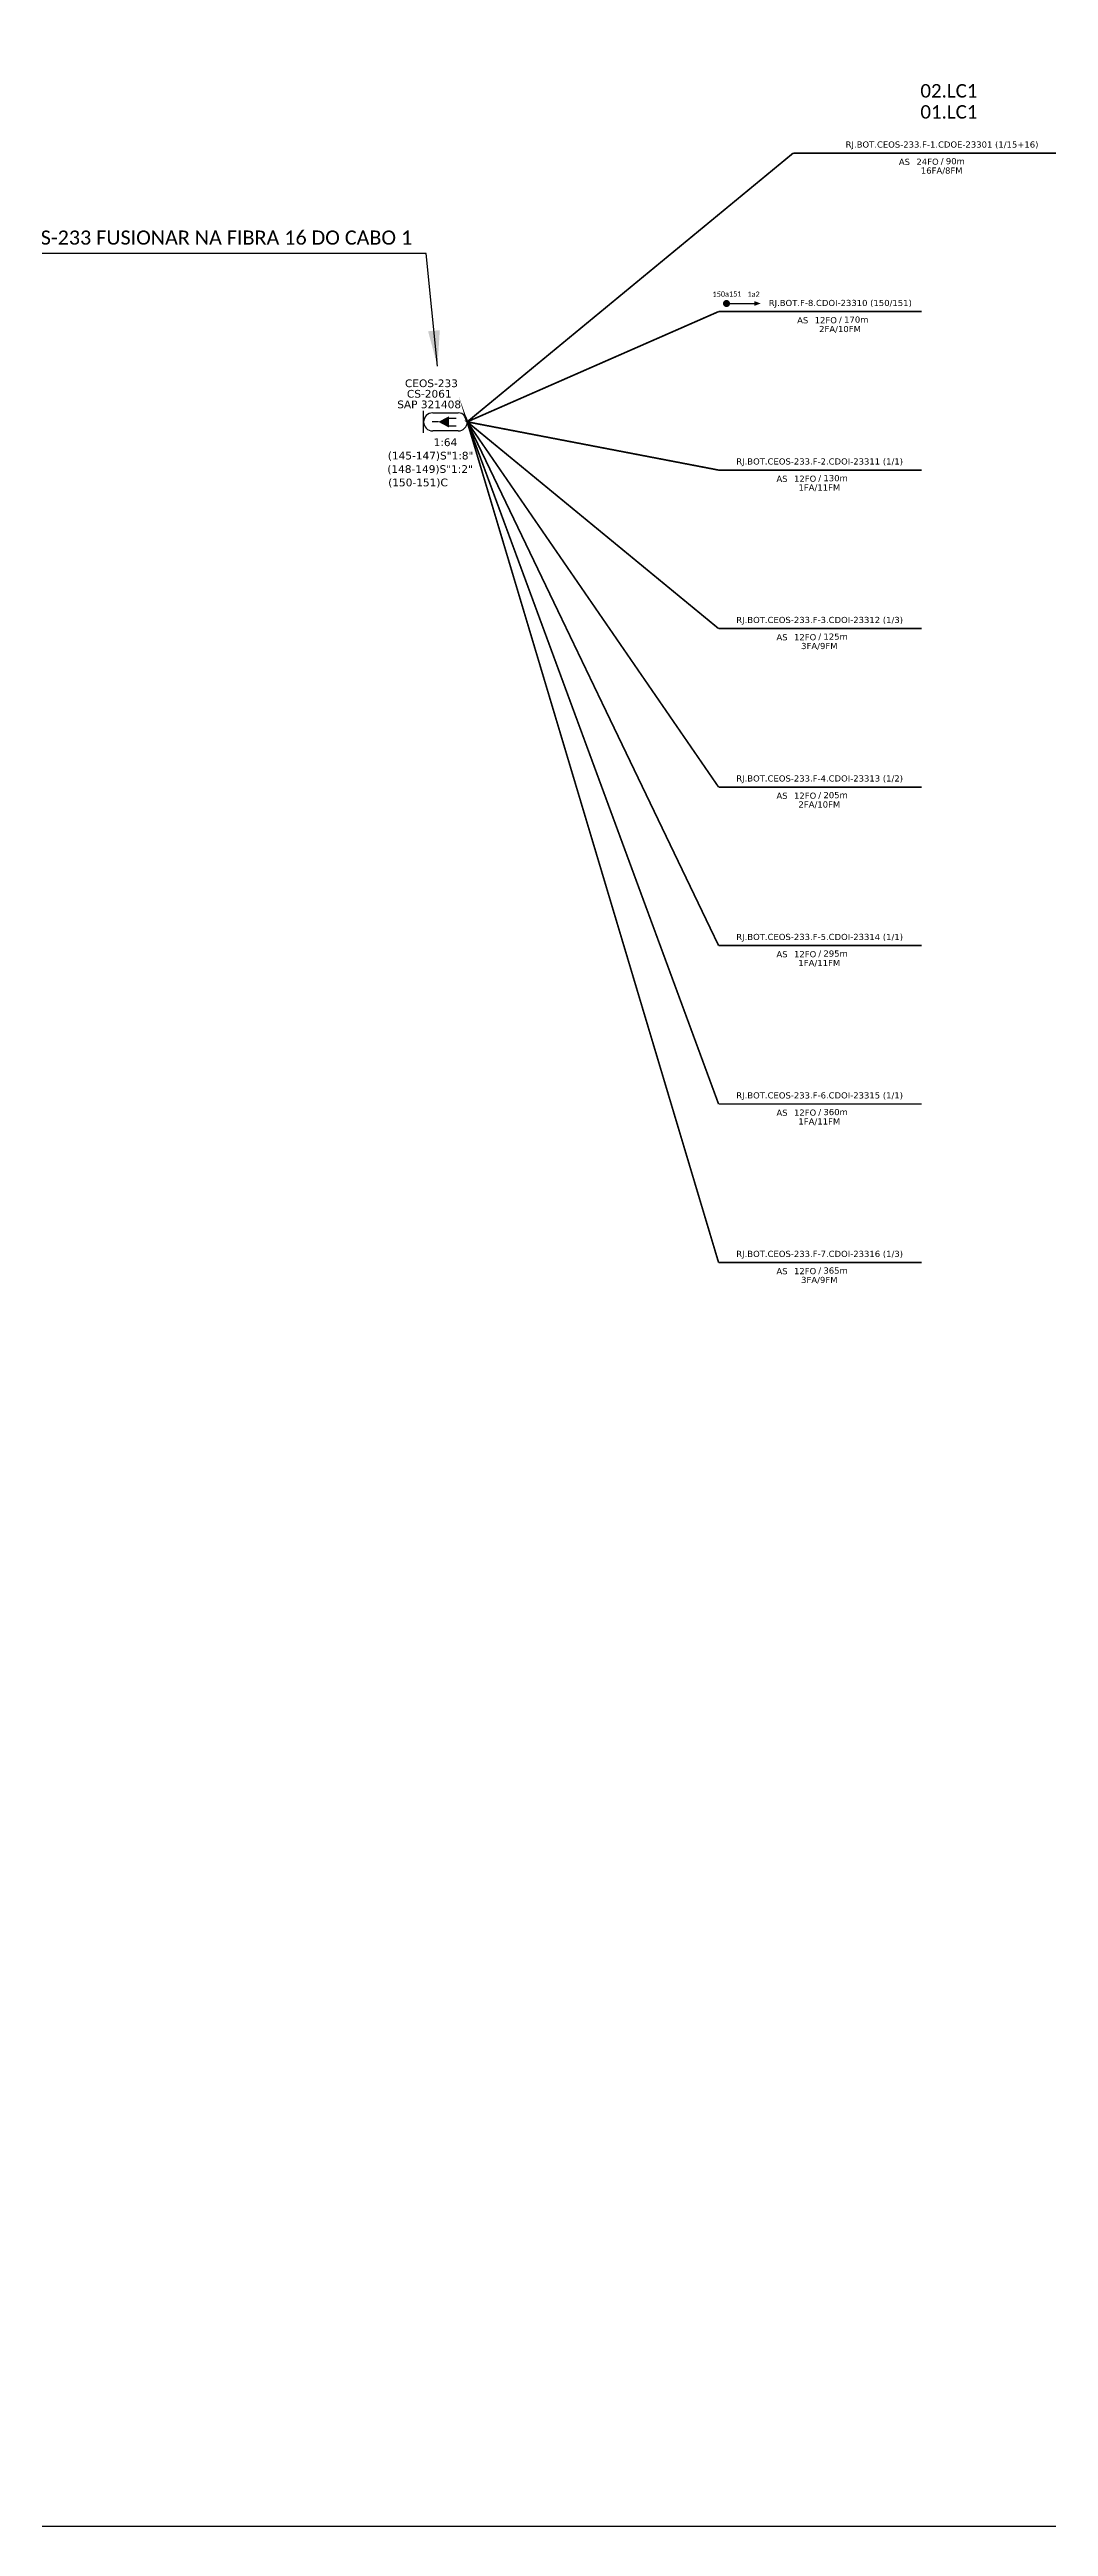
# Model space of a CAD drawing. Header units: metres. Extents: x -1362 to 1242, y -4 to 943.
# Drawn here: x -980 to -729, y -4 to 619 of the extents above; entities that cross this region are included whole.
import ezdxf
from ezdxf.enums import TextEntityAlignment as Align

# ---------------------------------------------------------------- set-up
doc = ezdxf.new("R2010")
doc.units = ezdxf.units.M
for name, color, linetype in [('20.4-CEOS', 1, 'Continuous'), ('CAP a instalar', 1, 'Continuous'), ('SETA', 7, 'Continuous')]:
    doc.layers.add(name, color=color, linetype=linetype)
doc.layers.add('40.1-ETIQUETAS', color=1, linetype='Continuous', lineweight=20)
doc.styles.add('siredit', font='verdana.ttf')
doc.styles.get("Standard").update_dxf_attribs({"font": 'arial.ttf'})
doc.styles.add('WMF-Calibri0', font='calibri.ttf')
doc.linetypes.add('FENCELINE1', pattern='A,0.25,-0.1,[133,ltypeshp.shx,S=0.1,R=0,X=-0.1,Y=0],-0.1,1', length=1.45)
doc.dimstyles.get("Standard").update_dxf_attribs({"dimtxt": 0.18, "dimasz": 0.18, "dimexe": 0.18, "dimexo": 0.0625, "dimgap": 0.09, "dimtad": 0, "dimtih": 1, "dimtoh": 1, "dimdec": 4, "dimzin": 0, "dimdsep": 46, "dimtxsty": 'Standard', "dimcen": 0.09, "dimadec": 0, "dimazin": 0, "dimtfac": 1, "dimtdec": 4, "dimtofl": 0, "dimtmove": 0, "dimatfit": 3, "dimfxl": 1, "dimtolj": 1, "dimtzin": 0, "dimarcsym": 0})

# ---------------------------------------------------------------- blocks, each defined once
blk = doc.blocks.new('CEOS_RP_CT_DRT')
at = {"layer": '20.4-CEOS', "color": 0}
for p, q in [((-4.54, 1.19), (-1.19, 1.19)), ((-1.19, -1.19), (-4.54, -1.19))]:
    blk.add_line(p, q, dxfattribs=at)
for points in [[(-5.73, -1.43), (-5.73, 1.44)], [(-3.79, 0), (-4.59, 0)], [(-2.47, 0.48), (-1.45, 0.48)], [(-2.47, -0.52), (-1.45, -0.52)]]:
    blk.add_lwpolyline(points, dxfattribs=at)
blk.add_lwpolyline([(-3.79, 0, 0, 1.47, 0), (-2.41, 0, 1.47, 1.47, 0)], format="xyseb", dxfattribs=at)
for centre, start, end in [((-4.54, 0), 90, 270), ((-1.19, 0), 270, 90)]:
    blk.add_arc(centre, 1.19, start, end, dxfattribs=at)
at = {"layer": '20.4-CEOS', "color": 7, "style": 'siredit'}
for tag, p in [('Nº_DA_CEOS', (-2.86, 5.6)), ('LOCAL', (-2.86, 4.24)), ('SAP', (-2.86, 2.78)), ('RACIO_SPLITAGEM', (-2.86, -1.88)), ('FIBRAS_SPLITTER', (-2.86, -3.58)), ('RESERVA_FINAIS', (-2.86, -6.39)), ('FIBRAS_TOP_C', (-2.86, -5.08))]:
    blk.add_attdef(tag, text='', height=1.01, dxfattribs=at).set_placement(p, align=Align.TOP_CENTER)
blk = doc.blocks.new('ETIQUETA_RS5F')
at = {"layer": '40.1-ETIQUETAS', "color": 0, "style": 'siredit'}
blk.add_text('/', height=1.5, dxfattribs=at).set_placement((1.55, -1.95), align=Align.MIDDLE_RIGHT)
for tag, p in [('ETIQUETA_R_SECUNDARIA', (1.18, 2.1)), ('ETIQUETA_R_PRIMARIA', (1.18, 4.1)), ('F_ATIVAS/F_MORTAS', (1.11, -4.24))]:
    blk.add_attdef(tag, text='', height=1.5, dxfattribs=at).set_placement(p, align=Align.MIDDLE_CENTER)
for tag, p in [('TIPO_CABO', (-6.62, -2.12)), ('CAP_CABO', (0.37, -2.09))]:
    blk.add_attdef(tag, text='', height=1.5, dxfattribs=at).set_placement(p, align=Align.MIDDLE_RIGHT)
blk.add_attdef('METROS', text='', height=1.5, dxfattribs=at).set_placement((2.11, -1.95), align=Align.MIDDLE_LEFT)
for tag, p in [('FUSÃO_1', (0.82, -8.39)), ('FUSÃO_2', (0.82, -10.6)), ('FUSÃO_3', (0.82, -12.93)), ('FUSÃO_4', (0.82, -15.14)), ('FUSÃO_5', (0.82, -17.16))]:
    blk.add_attdef(tag, text='', height=1.5, dxfattribs=at).set_placement(p, align=Align.CENTER)

msp = doc.modelspace()

# ---------------------------------------------------------------- linework, layer by layer
msp.add_lwpolyline([(-1361.75, 942.54), (-116.34, 942.54), (-116.34, -3.64), (-1361.75, -3.64)], close=True)
at = {"const_width": 0.885}
msp.add_lwpolyline([(-810.36, 555.28, 1), (-809.47, 555.28, 1)], format="xyb", close=True, dxfattribs=at)
at = {"layer": 'CAP a instalar', "color": 5, "linetype": 'FENCELINE1', "ltscale": 7, "const_width": 0.413}
for points in [[(-875.08, 525.53), (-793.16, 593.1)], [(-720.46, 593.1), (-793.16, 593.1)]]:
    msp.add_lwpolyline(points, dxfattribs=at)
at = {"layer": 'CAP a instalar', "color": 251, "linetype": 'FENCELINE1', "ltscale": 7, "true_color": 0x636466, "const_width": 0.413}
for points in [[(-811.91, 553.25), (-875.08, 525.53)], [(-811.91, 553.25), (-760.91, 553.25)], [(-811.91, 314.16), (-875.08, 525.53), (-811.91, 354.01)], [(-811.91, 393.86), (-875.08, 525.53), (-811.91, 433.7)], [(-811.91, 473.55), (-875.08, 525.53), (-811.91, 513.4)], [(-811.91, 513.4), (-760.91, 513.4)], [(-811.91, 473.55), (-760.91, 473.55)], [(-811.91, 433.7), (-760.91, 433.7)], [(-811.91, 393.86), (-760.91, 393.86)], [(-811.91, 354.01), (-760.91, 354.01)], [(-811.91, 314.16), (-760.91, 314.16)]]:
    msp.add_lwpolyline(points, dxfattribs=at)
at = {"layer": 'SETA'}
msp.add_lwpolyline([(-809.59, 555.28), (-802.64, 555.28)], dxfattribs=at)
msp.add_solid([(-802.92, 555.88), (-801.3, 555.29), (-802.92, 554.7)], dxfattribs=at)

# ---------------------------------------------------------------- block references
at = {"layer": '20.4-CEOS', "color": 5}
ref = msp.add_blockref('CEOS_RP_CT_DRT', (-875.07, 525.52), dxfattribs=dict(at, xscale=1.912036630968942, yscale=1.912036630969047, zscale=1.912036630969047))
ref.add_attrib('Nº_DA_CEOS', 'CEOS-233', dxfattribs={"color": 5, "height": 1.931, "style": 'siredit'}).set_placement((-884.06, 536.19), align=Align.TOP_CENTER)
ref.add_attrib('LOCAL', 'CS-2061', dxfattribs={"color": 5, "height": 1.931, "style": 'siredit'}).set_placement((-884.61, 533.55), align=Align.TOP_CENTER)
ref.add_attrib('SAP', 'SAP 321408', dxfattribs={"color": 5, "height": 1.931, "style": 'siredit'}).set_placement((-884.64, 530.88), align=Align.TOP_CENTER)
ref.add_attrib('RACIO_SPLITAGEM', '1:64', dxfattribs={"color": 5, "height": 1.931, "style": 'siredit'}).set_placement((-880.55, 521.36), align=Align.TOP_CENTER)
ref.add_attrib('FIBRAS_SPLITTER', '(145-147)S"1:8"', dxfattribs={"color": 5, "height": 1.9305, "style": 'siredit'}).set_placement((-884.28, 518), align=Align.TOP_CENTER)
ref.add_attrib('FIBRAS_TOP_C', '(148-149)S"1:2"', dxfattribs={"color": 5, "height": 1.9305, "style": 'siredit'}).set_placement((-884.4, 514.63), align=Align.TOP_CENTER)
ref.add_attrib('RESERVA_FINAIS', '(150-151)C', dxfattribs={"color": 5, "height": 1.931, "style": 'siredit'}).set_placement((-887.44, 511.26), align=Align.TOP_CENTER)
at = {"layer": '40.1-ETIQUETAS', "color": 7}
ref = msp.add_blockref('ETIQUETA_RS5F', (-756.98, 593.09), dxfattribs=dict(at, xscale=1.031704114731838, yscale=1.031704114731997, zscale=1.031704114731997))
ref.add_attrib('ETIQUETA_R_SECUNDARIA', 'RJ.BOT.CEOS-233.F-1.CDOE-23301 (1/15+16)', dxfattribs={"color": 1, "height": 1.5476, "style": 'siredit'}).set_placement((-755.76, 595.26), align=Align.MIDDLE_CENTER)
ref.add_attrib('TIPO_CABO', 'AS', dxfattribs={"color": 0, "height": 1.548, "style": 'siredit'}).set_placement((-763.81, 590.9), align=Align.MIDDLE_RIGHT)
ref.add_attrib('CAP_CABO', '24FO', dxfattribs={"color": 0, "height": 1.548, "style": 'siredit'}).set_placement((-756.6, 590.93), align=Align.MIDDLE_RIGHT)
ref.add_attrib('METROS', '90m', dxfattribs={"color": 0, "height": 1.548, "style": 'siredit'}).set_placement((-754.8, 591.07), align=Align.MIDDLE_LEFT)
ref.add_attrib('F_ATIVAS/F_MORTAS', '16FA/8FM', dxfattribs={"color": 5, "height": 1.548, "style": 'siredit'}).set_placement((-755.84, 588.71), align=Align.MIDDLE_CENTER)
at = {"layer": 'CAP a instalar', "color": 251, "linetype": 'FENCELINE1', "ltscale": 7, "true_color": 0x636466}
ref = msp.add_blockref('ETIQUETA_RS5F', (-782.55, 553.25), dxfattribs=dict(at, xscale=1.031704114731838, yscale=1.031704114731997, zscale=1.031704114731997))
ref.add_attrib('ETIQUETA_R_SECUNDARIA', 'RJ.BOT.F-8.CDOI-23310 (150/151)', dxfattribs={"layer": '40.1-ETIQUETAS', "color": 0, "height": 1.5476, "style": 'siredit'}).set_placement((-781.33, 555.42), align=Align.MIDDLE_CENTER)
ref.add_attrib('TIPO_CABO', 'AS', dxfattribs={"layer": '40.1-ETIQUETAS', "color": 0, "height": 1.548, "style": 'siredit'}).set_placement((-789.37, 551.07), align=Align.MIDDLE_RIGHT)
ref.add_attrib('CAP_CABO', '12FO', dxfattribs={"layer": '40.1-ETIQUETAS', "color": 0, "height": 1.548, "style": 'siredit'}).set_placement((-782.17, 551.09), align=Align.MIDDLE_RIGHT)
ref.add_attrib('METROS', '170m', dxfattribs={"layer": '40.1-ETIQUETAS', "color": 0, "height": 1.548, "style": 'siredit'}).set_placement((-780.37, 551.24), align=Align.MIDDLE_LEFT)
ref.add_attrib('F_ATIVAS/F_MORTAS', '2FA/10FM', dxfattribs={"layer": '40.1-ETIQUETAS', "color": 0, "height": 1.548, "style": 'siredit'}).set_placement((-781.4, 548.87), align=Align.MIDDLE_CENTER)
at = {"layer": 'CAP a instalar', "color": 252, "linetype": 'FENCELINE1', "ltscale": 5, "true_color": 0x939598}
ref = msp.add_blockref('ETIQUETA_RS5F', (-787.74, 513.39), dxfattribs=dict(at, xscale=1.031704114731838, yscale=1.031704114731997, zscale=1.031704114731997))
ref.add_attrib('ETIQUETA_R_SECUNDARIA', 'RJ.BOT.CEOS-233.F-2.CDOI-23311 (1/1)', dxfattribs={"layer": '40.1-ETIQUETAS', "color": 0, "height": 1.5476, "style": 'siredit'}).set_placement((-786.52, 515.57), align=Align.MIDDLE_CENTER)
ref.add_attrib('TIPO_CABO', 'AS', dxfattribs={"layer": '40.1-ETIQUETAS', "color": 0, "height": 1.548, "style": 'siredit'}).set_placement((-794.57, 511.21), align=Align.MIDDLE_RIGHT)
ref.add_attrib('CAP_CABO', '12FO', dxfattribs={"layer": '40.1-ETIQUETAS', "color": 0, "height": 1.548, "style": 'siredit'}).set_placement((-787.36, 511.24), align=Align.MIDDLE_RIGHT)
ref.add_attrib('METROS', '130m', dxfattribs={"layer": '40.1-ETIQUETAS', "color": 0, "height": 1.548, "style": 'siredit'}).set_placement((-785.56, 511.38), align=Align.MIDDLE_LEFT)
ref.add_attrib('F_ATIVAS/F_MORTAS', '1FA/11FM', dxfattribs={"layer": '40.1-ETIQUETAS', "color": 0, "height": 1.548, "style": 'siredit'}).set_placement((-786.59, 509.02), align=Align.MIDDLE_CENTER)
ref = msp.add_blockref('ETIQUETA_RS5F', (-787.74, 473.55), dxfattribs=dict(at, xscale=1.031704114731838, yscale=1.031704114731997, zscale=1.031704114731997))
ref.add_attrib('ETIQUETA_R_SECUNDARIA', 'RJ.BOT.CEOS-233.F-3.CDOI-23312 (1/3)', dxfattribs={"layer": '40.1-ETIQUETAS', "color": 0, "height": 1.5476, "style": 'siredit'}).set_placement((-786.52, 475.72), align=Align.MIDDLE_CENTER)
ref.add_attrib('TIPO_CABO', 'AS', dxfattribs={"layer": '40.1-ETIQUETAS', "color": 0, "height": 1.548, "style": 'siredit'}).set_placement((-794.57, 471.37), align=Align.MIDDLE_RIGHT)
ref.add_attrib('CAP_CABO', '12FO', dxfattribs={"layer": '40.1-ETIQUETAS', "color": 0, "height": 1.548, "style": 'siredit'}).set_placement((-787.36, 471.39), align=Align.MIDDLE_RIGHT)
ref.add_attrib('METROS', '125m', dxfattribs={"layer": '40.1-ETIQUETAS', "color": 0, "height": 1.548, "style": 'siredit'}).set_placement((-785.56, 471.53), align=Align.MIDDLE_LEFT)
ref.add_attrib('F_ATIVAS/F_MORTAS', '3FA/9FM', dxfattribs={"layer": '40.1-ETIQUETAS', "color": 0, "height": 1.548, "style": 'siredit'}).set_placement((-786.59, 469.17), align=Align.MIDDLE_CENTER)
ref = msp.add_blockref('ETIQUETA_RS5F', (-787.74, 433.7), dxfattribs=dict(at, xscale=1.031704114731838, yscale=1.031704114731997, zscale=1.031704114731997))
ref.add_attrib('ETIQUETA_R_SECUNDARIA', 'RJ.BOT.CEOS-233.F-4.CDOI-23313 (1/2)', dxfattribs={"layer": '40.1-ETIQUETAS', "color": 0, "height": 1.5476, "style": 'siredit'}).set_placement((-786.52, 435.87), align=Align.MIDDLE_CENTER)
ref.add_attrib('TIPO_CABO', 'AS', dxfattribs={"layer": '40.1-ETIQUETAS', "color": 0, "height": 1.548, "style": 'siredit'}).set_placement((-794.57, 431.52), align=Align.MIDDLE_RIGHT)
ref.add_attrib('CAP_CABO', '12FO', dxfattribs={"layer": '40.1-ETIQUETAS', "color": 0, "height": 1.548, "style": 'siredit'}).set_placement((-787.36, 431.54), align=Align.MIDDLE_RIGHT)
ref.add_attrib('METROS', '205m', dxfattribs={"layer": '40.1-ETIQUETAS', "color": 0, "height": 1.548, "style": 'siredit'}).set_placement((-785.56, 431.68), align=Align.MIDDLE_LEFT)
ref.add_attrib('F_ATIVAS/F_MORTAS', '2FA/10FM', dxfattribs={"layer": '40.1-ETIQUETAS', "color": 0, "height": 1.548, "style": 'siredit'}).set_placement((-786.59, 429.32), align=Align.MIDDLE_CENTER)
ref = msp.add_blockref('ETIQUETA_RS5F', (-787.74, 393.85), dxfattribs=dict(at, xscale=1.031704114731838, yscale=1.031704114731997, zscale=1.031704114731997))
ref.add_attrib('ETIQUETA_R_SECUNDARIA', 'RJ.BOT.CEOS-233.F-5.CDOI-23314 (1/1)', dxfattribs={"layer": '40.1-ETIQUETAS', "color": 0, "height": 1.5476, "style": 'siredit'}).set_placement((-786.52, 396.02), align=Align.MIDDLE_CENTER)
ref.add_attrib('TIPO_CABO', 'AS', dxfattribs={"layer": '40.1-ETIQUETAS', "color": 0, "height": 1.548, "style": 'siredit'}).set_placement((-794.57, 391.67), align=Align.MIDDLE_RIGHT)
ref.add_attrib('CAP_CABO', '12FO', dxfattribs={"layer": '40.1-ETIQUETAS', "color": 0, "height": 1.548, "style": 'siredit'}).set_placement((-787.36, 391.69), align=Align.MIDDLE_RIGHT)
ref.add_attrib('METROS', '295m', dxfattribs={"layer": '40.1-ETIQUETAS', "color": 0, "height": 1.548, "style": 'siredit'}).set_placement((-785.56, 391.84), align=Align.MIDDLE_LEFT)
ref.add_attrib('F_ATIVAS/F_MORTAS', '1FA/11FM', dxfattribs={"layer": '40.1-ETIQUETAS', "color": 0, "height": 1.548, "style": 'siredit'}).set_placement((-786.6, 389.47), align=Align.MIDDLE_CENTER)
ref = msp.add_blockref('ETIQUETA_RS5F', (-787.74, 354.01), dxfattribs=dict(at, xscale=1.031704114731838, yscale=1.031704114731997, zscale=1.031704114731997))
ref.add_attrib('ETIQUETA_R_SECUNDARIA', 'RJ.BOT.CEOS-233.F-6.CDOI-23315 (1/1)', dxfattribs={"layer": '40.1-ETIQUETAS', "color": 0, "height": 1.5476, "style": 'siredit'}).set_placement((-786.52, 356.18), align=Align.MIDDLE_CENTER)
ref.add_attrib('TIPO_CABO', 'AS', dxfattribs={"layer": '40.1-ETIQUETAS', "color": 0, "height": 1.548, "style": 'siredit'}).set_placement((-794.57, 351.82), align=Align.MIDDLE_RIGHT)
ref.add_attrib('CAP_CABO', '12FO', dxfattribs={"layer": '40.1-ETIQUETAS', "color": 0, "height": 1.548, "style": 'siredit'}).set_placement((-787.37, 351.85), align=Align.MIDDLE_RIGHT)
ref.add_attrib('METROS', '360m', dxfattribs={"layer": '40.1-ETIQUETAS', "color": 0, "height": 1.548, "style": 'siredit'}).set_placement((-785.56, 351.99), align=Align.MIDDLE_LEFT)
ref.add_attrib('F_ATIVAS/F_MORTAS', '1FA/11FM', dxfattribs={"layer": '40.1-ETIQUETAS', "color": 0, "height": 1.548, "style": 'siredit'}).set_placement((-786.6, 349.63), align=Align.MIDDLE_CENTER)
ref = msp.add_blockref('ETIQUETA_RS5F', (-787.74, 314.16), dxfattribs=dict(at, xscale=1.031704114731838, yscale=1.031704114731997, zscale=1.031704114731997))
ref.add_attrib('ETIQUETA_R_SECUNDARIA', 'RJ.BOT.CEOS-233.F-7.CDOI-23316 (1/3)', dxfattribs={"layer": '40.1-ETIQUETAS', "color": 0, "height": 1.5476, "style": 'siredit'}).set_placement((-786.52, 316.33), align=Align.MIDDLE_CENTER)
ref.add_attrib('TIPO_CABO', 'AS', dxfattribs={"layer": '40.1-ETIQUETAS', "color": 0, "height": 1.548, "style": 'siredit'}).set_placement((-794.57, 311.98), align=Align.MIDDLE_RIGHT)
ref.add_attrib('CAP_CABO', '12FO', dxfattribs={"layer": '40.1-ETIQUETAS', "color": 0, "height": 1.548, "style": 'siredit'}).set_placement((-787.37, 312), align=Align.MIDDLE_RIGHT)
ref.add_attrib('METROS', '365m', dxfattribs={"layer": '40.1-ETIQUETAS', "color": 0, "height": 1.548, "style": 'siredit'}).set_placement((-785.57, 312.14), align=Align.MIDDLE_LEFT)
ref.add_attrib('F_ATIVAS/F_MORTAS', '3FA/9FM', dxfattribs={"layer": '40.1-ETIQUETAS', "color": 0, "height": 1.548, "style": 'siredit'}).set_placement((-786.6, 309.78), align=Align.MIDDLE_CENTER)

# ---------------------------------------------------------------- texts
at = {"color": 7, "char_height": 3.3724, "width": 203.7936, "attachment_point": 5}
for s, insert in [('\\fCalibri|b0|i0|c0|p34;02.LC1', (-754.03, 608.74)), ('\\fCalibri|b0|i0|c0|p34;01.LC1', (-754.03, 603.44))]:
    msp.add_mtext(s, dxfattribs=dict(at, insert=insert))
at = {"color": 1, "insert": (-1095.96, 573.64), "char_height": 3.5591, "width": 328.843, "attachment_point": 1, "style": 'WMF-Calibri0'}
msp.add_mtext('USAR A SEGUNDA SAÍDA DO  SPLITTER 1:2 NA CEOS-233 FUSIONAR NA FIBRA 16 DO CABO 1', dxfattribs=at)
at = {"char_height": 1.3268, "width": 22.4304, "attachment_point": 5}
for s, insert, rotation in [('\\C7;\\fCalibri|b0|i0|c0|p34;150a151', (-809.79, 557.66), 0.82419), ('\\C7;\\fCalibri|b0|i0|c0|p34;1a2', (-803.12, 557.62), 0.09589)]:
    msp.add_mtext(s, dxfattribs=dict(at, insert=insert, rotation=rotation))

# ---------------------------------------------------------------- leaders
at = {"color": 2}
msp.add_leader([(-882.53, 539.49), (-885.39, 567.86), (-1099.27, 567.86)], dimstyle='Standard', override={"dimasz": 9}, dxfattribs=at)

doc.saveas('drawing.dxf')
